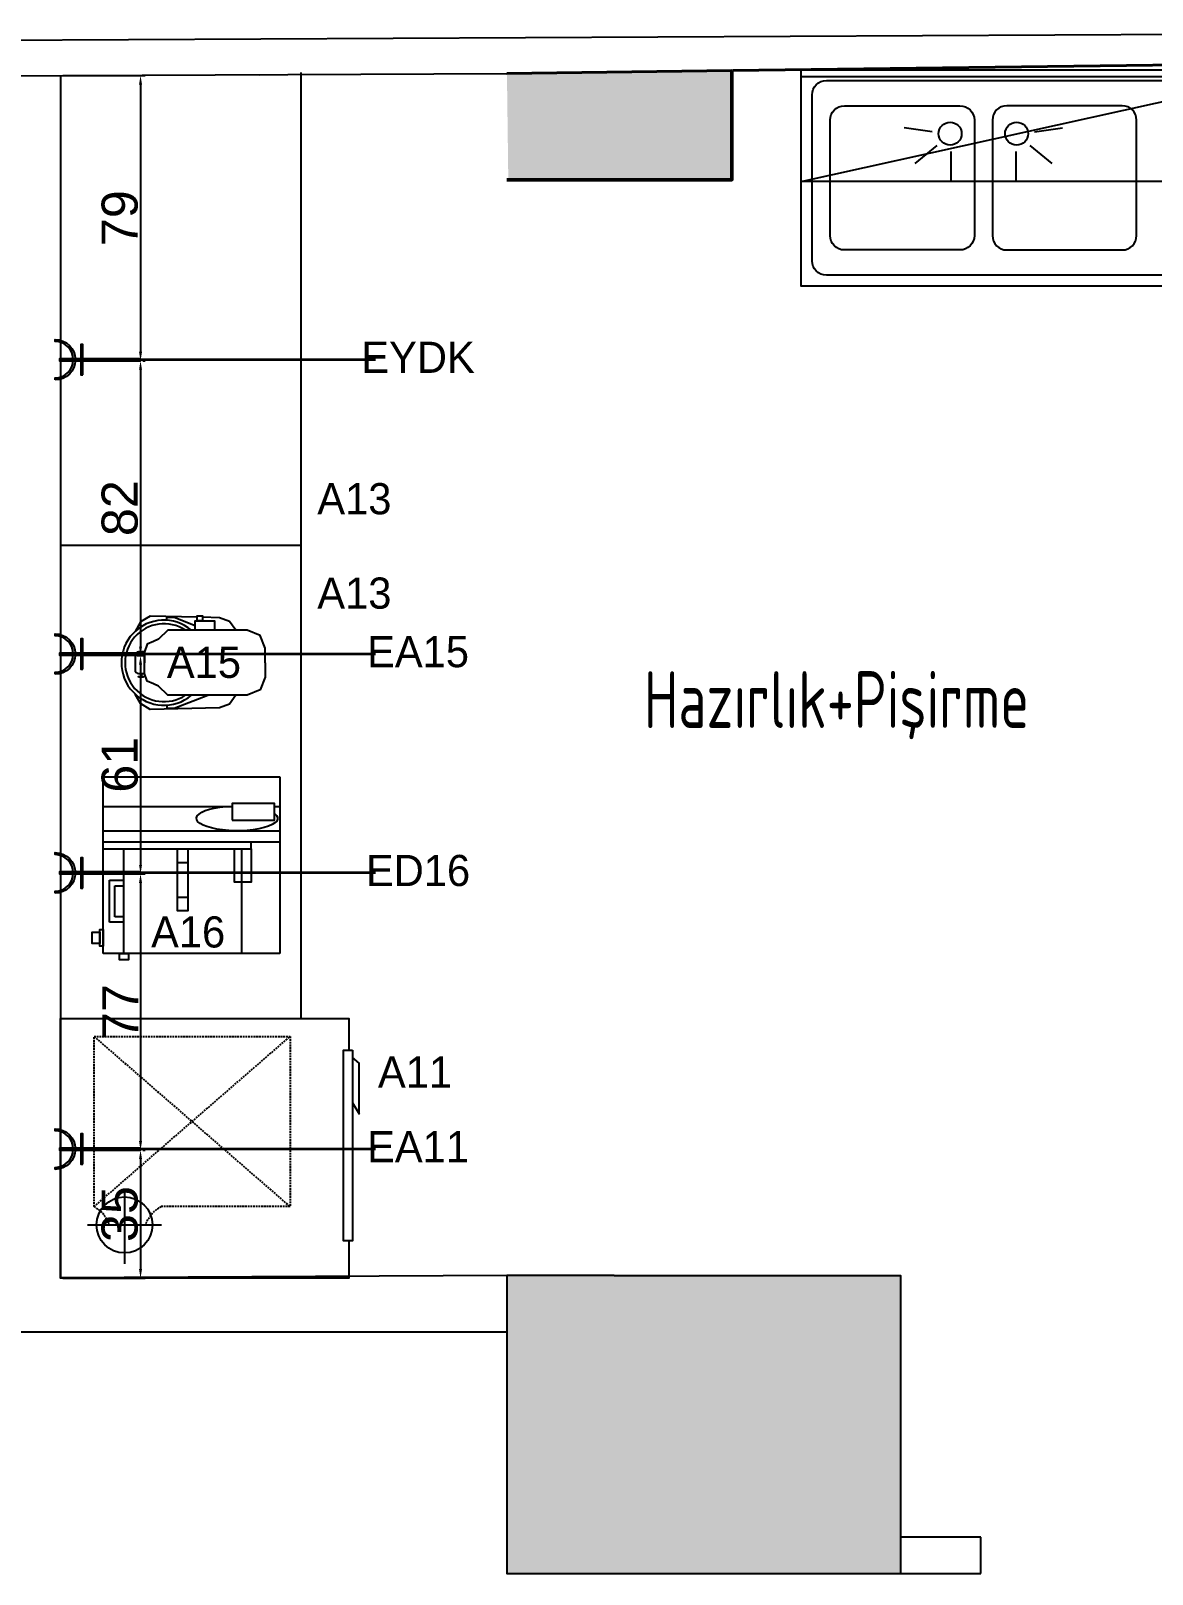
# Model space of a CAD drawing. Header units: millimetres. Extents: x 8884 to 18446, y 10737 to 16556.
# Drawn here: x 13523.8 to 13834.8, y 11669.2 to 12097.2 of the extents above; entities that cross this region are included whole.
import ezdxf
from ezdxf.enums import TextEntityAlignment as Align

# ---------------------------------------------------------------- set-up
doc = ezdxf.new("R2010")
doc.units = ezdxf.units.MM
doc.linetypes.add('DASHED', pattern=[0.75, 0.5, -0.25])
doc.linetypes.add('DUZ', pattern=[0])
for name, color, linetype in [('CIHAZ', 2, 'Continuous'), ('ELEKTRİK', 10, 'Continuous'), ('S2000-002 Çizgi', 7, 'Continuous')]:
    doc.layers.add(name, color=color, linetype=linetype)
for name, color, linetype, lineweight in [('Duvar', 1, 'Continuous', 15), ('ELK', 1, 'Continuous', 35), ('guclendirme', 226, 'DUZ', 9), ('kolon', 212, 'Continuous', 50), ('TRS-DVR-OZGN', 192, 'Continuous', 40), ('TRS-YAZI-MAHL', 20, 'Continuous', 13)]:
    doc.layers.add(name, color=color, linetype=linetype, lineweight=lineweight)
doc.styles.get("Standard").update_dxf_attribs({"font": 'arial.ttf'})
doc.styles.add('TAKSİM', font='GOTHIC.TTF', dxfattribs={"height": 20})
doc.styles.add('yazı_kck_50', font='isocpeur.ttf', dxfattribs={"width": 0.7, "height": 15})
doc.dimstyles.new('ISO-25', dxfattribs={"dimtxt": 10, "dimasz": 2.5, "dimexe": 1.25, "dimexo": 0.625, "dimtad": 1, "dimdec": 0, "dimtxsty": 'Standard', "dimcen": 2.5, "dimadec": 0, "dimazin": 0, "dimtfac": 1, "dimtdec": 0, "dimtmove": 0, "dimatfit": 3, "dimfxl": 1, "dimarcsym": 0})

# ---------------------------------------------------------------- blocks, each defined once
blk = doc.blocks.new('A$C734D7A9C')
at = {"layer": 'CIHAZ', "color": 1}
for p, q in [((14.73434160733086, 75.33280510509121), (14.73434160733086, 54.78449453509666)), ((24.09093759129246, 65.05864982009416), (3.98254780892421, 65.05864982009416))]:
    blk.add_line(p, q, dxfattribs=at)
at = {"layer": 'CIHAZ', "color": 5, "linetype": 'DASHED'}
for p, q in [((67.01333337806864, 73.52319254072427), (19.81749331795072, 19.14912746171831)), ((19.81749331795072, 73.52319254072427), (67.01333337806864, 19.14912746171831))]:
    blk.add_line(p, q, dxfattribs=at)
at = {"layer": 'CIHAZ', "color": 5}
for points in [[(63.2036042047821, 1.822615684356151), (10.36054258054537, 1.822615684356151), (10.36054258054537, 4.321519193160384), (63.2036042047821, 4.321519193160384)], [(61.2036042047821, 1.822615684356151), (48.59613318993252, 1.822615684356151), (45.59613318993252, 1.033711305353791e-05), (59.59613318993252, 1.033711305353791e-05)]]:
    blk.add_lwpolyline(points, close=True, dxfattribs=at)
at = {"layer": 'CIHAZ', "color": 1}
blk.add_circle((14.73434160733086, 65.05864982009416), 7.758035706010048, dxfattribs=at)
at = {"layer": 'S2000-002 Çizgi', "linetype": 'DASHED'}
for p, q in [((19.81749331795072, 73.52319254072427), (67.01333337806864, 73.52319254072427)), ((67.01333337806864, 73.52319254072427), (67.01333337806864, 19.14912746171831)), ((19.81749331795072, 19.14912746171831), (19.81749331795072, 54.91526100566261)), ((67.01333337806864, 19.14912746171831), (19.81749331795072, 19.14912746171831))]:
    blk.add_line(p, q, dxfattribs=at)
at = {"layer": 'S2000-002 Çizgi'}
blk.add_lwpolyline([(10.36054258054537, 2.813763639877379), (7.943577656988055e-06, 2.813763639877379), (7.943577656988055e-06, 82.81376363987738), (72.00000794357766, 82.81376363987738), (72.00000794357766, 2.813763639877379), (63.2036042047821, 2.813763639877379)], dxfattribs=at)
at = {"layer": 'S2000-002 Çizgi', "linetype": 'DASHED'}
for centre, radius, start, end in [((11.59976179990554, 78.08649049418409), 9.39972337437167, 291.2079427881586, 330.9566305499258), ((10.99553293062309, 49.88520040164167), 10.15522007421279, 29.69070431364409, 66.77515045050625)]:
    blk.add_arc(centre, radius, start, end, dxfattribs=at)
blk = doc.blocks.new('A$C73593CC2')
at = {"layer": 'S2000-002 Çizgi'}
for p, q in [((36.34233479506656, 42.76213329882648), (28.5306217565103, 43.87480110583783)), ((64.65768704245056, 42.76213329882648), (72.46940008100319, 43.87480110583783)), ((37.57251758557868, 38.95289110032718), (31.47483001584442, 33.94498769197708)), ((63.42750425193663, 38.95289110032718), (69.52519182167089, 33.94498769197708)), ((41.48117253679084, 37.28981272308192), (41.48117253679084, 29.39925569296793)), ((59.51884930072265, 37.28981272308192), (59.51884930072265, 29.39925569296793))]:
    blk.add_line(p, q, dxfattribs=at)
for points in [[(140.0000109187567, 57.99999128664695), (1.091875674319454e-05, 57.99999128664695), (1.091875674319454e-05, 59.99999128664695), (140.0000109187567, 59.99999128664695)], [(140.0000109187567, -8.71335305419052e-06), (1.091875674319454e-05, -8.71335305419052e-06), (1.091875674319454e-05, 59.99999128664695), (140.0000109187567, 59.99999128664695)]]:
    blk.add_lwpolyline(points, close=True, dxfattribs=at)
for points in [[(133.0000109187586, 2.999991286646036), (7.000010918758562, 2.999991286646946, -0.4142135623730919), (3.000010918758562, 6.999991286646946), (3.000010918756743, 52.99999128664695, -0.4142135623731057), (7.000010918756743, 56.99999128664695), (133.0000109187586, 56.99999128664695, -0.4142135623730951), (137.0000109187586, 52.99999128664695), (137.0000109187586, 6.999991286646036, -0.4142135623730844)], [(44.00001091875856, 9.999991286645127), (12.00001091875674, 9.999991286644217, -0.4142135623730951), (8.000010918756743, 13.99999128664422), (8.000010918756743, 45.99999128664422, -0.4142135623730951), (12.00001091875674, 49.99999128664422), (44.00001091875856, 49.99999128664513, -0.4142135623730951), (48.00001091875674, 45.99999128664513), (48.00001091875674, 13.99999128664513, -0.4142135623730951)], [(57.00001091875674, 9.999991286645127), (89.00001091875674, 9.999991286644217, 0.4142135623730951), (93.00001091875674, 13.99999128664422), (93.00001091875674, 45.99999128664422, 0.4142135623730951), (89.00001091875674, 49.99999128664422), (57.00001091875674, 49.99999128664513, 0.4142135623730951), (53.00001091875674, 45.99999128664513), (53.00001091875674, 13.99999128664513, 0.4142135623730951)]]:
    blk.add_lwpolyline(points, format="xyb", close=True, dxfattribs=at)
for centre in [(41.28580289640013, 42.2553478469863), (59.71421894111336, 42.2553478469863)]:
    blk.add_circle(centre, 3.187919533039348, dxfattribs=at)
blk = doc.blocks.new('A$C074C243F')
at = {"layer": 'S2000-002 Çizgi'}
for p, q in [((0, 51.99023838697758), (49, 51.99023838697758)), ((0, 2.99023838697758), (0, 51.99023838697758)), ((8.198256805041638, 50.54756633050101), (8.198256805041638, 51.99023838697758)), ((15, 2.99023838697758), (15, 51.99023838697758)), ((18, 2.99023838697758), (18, 51.99023838697758)), ((49, 51.99023838697758), (49, 2.99023838697758)), ((20, 44.05099589462815), (18, 44.05099589462815)), ((20, 2.99023838697758), (20, 44.05099589462815)), ((8.198256805041638, 2.99023838697758), (8.198256805041638, 38.75814461534083)), ((23.7587090547604, 23.65238451801179), (23.7587090547604, 26.53071618215335)), ((33.39521462289304, 23.65238451801179), (33.39521462289304, 26.53071618215335)), ((28.70315920995745, 4.787728409686678), (28.70315920995745, 8.785038973836889)), ((30.20315920995745, 6.287728409686678), (30.20315920995745, 8.785038973836889)), ((38.79684079004254, 8.785038973836889), (38.79684079004254, 6.287728409686678)), ((40.29684079004254, 8.785038973836889), (40.29684079004254, 4.787728409686678)), ((40.29684079004254, 4.787728409686678), (28.70315920995745, 4.787728409686678)), ((38.79684079004254, 6.287728409686678), (30.20315920995745, 6.287728409686678)), ((49, 2.99023838697758), (0, 2.99023838697758))]:
    blk.add_line(p, q, dxfattribs=at)
for points in [[(12.0185204206391, 38.75814461534083), (12.0185204206391, 50.54756633050101), (7.421025564815862, 50.54756633050101), (7.421025564815862, 38.75814461534083)], [(20, 39.420636544201), (20, 44.05099589462815), (29.20442744875072, 44.05099589462815), (29.20442744875072, 39.420636544201)], [(20, 8.785038973836889), (20, 41.35581409660836), (49, 41.35581409660836), (49, 8.785038973836889)], [(20, 23.65238451801179), (20, 26.53071618215335), (37.15392367765435, 26.53071618215335), (37.15392367765435, 23.65238451801179)], [(49, 7.571270434063535), (49, 10.01159497308981), (50.73692224114893, 10.01159497308981), (50.73692224114893, 7.571270434063535)], [(46.98125460636402, 2.99023838697758), (46.98125460636402, 2.064896833405327), (42.34926446463486, 2.064896833405327), (42.34926446463486, 2.99023838697758)], [(46.19882377558225, 2.064896833405327), (46.19882377558225, 7.0893606789e-06), (43.13169529541575, 7.0893606789e-06), (43.13169529541575, 2.064896833405327)]]:
    blk.add_lwpolyline(points, close=True, dxfattribs=at)
at = {"layer": 'S2000-002 Çizgi', "extrusion": (0, 0, -1)}
blk.add_ellipse((11.52027831862051, 40.17150531998686), major_axis=(0, -11.26303692894174), ratio=0.3056631356655517, start_param=2.742075602774289, end_param=7.728163296655527, dxfattribs=at)
blk = doc.blocks.new('A$C016F02F0')
at = {"layer": 'S2000-002 Çizgi', "ltscale": 0.6}
for points in [[(13.01608766562276, 39.91002138137446), (9.016087665535453, 39.91002138137446), (5.480553759516624, 38.44555528727506), (4.016087665419036, 34.91002138126532), (4.016087665419036, 31.70916389178092), (1.558915310735756, 29.98393170224517), (0.53288569268625, 27.16233901168744), (0.4203154916394852, 22.50680086572902)], [(13.01608766562276, 39.91002138137446), (17.01608766571007, 39.91002138137446), (20.5516215717289, 38.44555528727506), (22.01608766582649, 34.91002138126532), (22.01608766582649, 31.70916389178092), (24.47326002050977, 29.98393170224517), (25.49928963853017, 27.16233901168744), (25.96318704250007, 7.977048056909553), (24.35542662336229, 5.30397492123302), (21.70063030998426, 3.811346354315901)], [(4.016087665419036, 31.70916389178092), (4.016087665419036, 12.83183057323913), (6.516087665477243, 10.33183057318456), (7.171490005443047, 8.883835700420605), (7.903723052491841, 7.116068747414827), (10.01904821473726, 6.383835700366035), (13.01608766562276, 6.383835700366035)], [(22.01608766582649, 31.70916389178092), (22.01608766582649, 12.83183057323913), (19.51608766576828, 10.33183057318456), (18.86068532577337, 8.883835700420605), (18.12845227872458, 7.116068747414827), (16.01312711647915, 6.383835700366035), (13.01608766562276, 6.383835700366035)], [(24.79025059442938, 12.58044873427025), (25.6415689813366, 12.58044873427025), (25.6415689813366, 14.6136432944586), (22.01608766582649, 23.92508504836223)], [(0.3839143154546036, 21.00136636599927), (0.0689882887454587, 7.977048056909553), (1.676748707883234, 5.30397492123302), (4.331545021261263, 3.811346354315901)], [(1.241924736816145, 12.58044873427025), (0.3906063499089214, 12.58044873427025), (0.3906063499089214, 14.6136432944586), (2.655756769432628, 20.43130289874898)]]:
    blk.add_lwpolyline(points, dxfattribs=at)
for points in [[(4.016087665419036, 20.43130289874898), (1.422371054002724, 20.43130289874898), (1.422371054002724, 25.78395889778767), (4.016087665419036, 25.78395889778767)], [(1.422371054002724, 21.00136636599927), (-8.9247550932e-06, 21.00136636599927), (-8.9247550932e-06, 22.50680086572902), (1.422371054002724, 22.50680086572902)], [(16.82108801416325, 5.370367381643518), (16.00976671833632, 5.370367381643518), (16.00976671833632, 5.579986802233178), (16.82108801416325, 5.579986802233178)], [(17.04215738528728, 4.744244430763501), (16.82108801416325, 4.744244430763501), (16.82108801416325, 5.996490332523535), (17.04215738528728, 5.996490332523535)]]:
    blk.add_lwpolyline(points, close=True, dxfattribs=at)
blk.add_lwpolyline([(16.00976671833632, 6.383835700366035), (10.0224086128801, 6.383835700366035), (10.0224086128801, 4.776137904103961, 0.4142135623730951), (11.0224086128801, 3.776137904103962), (15.00976671833632, 3.776137904103962, 0.4142135623730951), (16.00976671833632, 4.776137904103961)], format="xyb", close=True, dxfattribs=at)
for radius, start, end in [(11.80000000025757, 139.7038566688548, 40.29614333114518), (10.80000000025757, 146.4426902385459, 33.55730976145409)]:
    blk.add_arc((13.01608766562276, 11.80000826131982), radius, start, end, dxfattribs=at)
blk = doc.blocks.new('A$C50025146')
at = {"layer": 'ELEKTRİK'}
for points in [[(16.0258407970905, 9.846670621633166), (16.5885051934838, 9.846670621633166), (16.5885051934838, 1.406704675742731), (16.0258407970905, 1.406704675742731)], [(6.940050297998823e-05, 5.345355450490388), (6.940050297998823e-05, 5.908019846885509), (22.50664525620232, 5.908019846885509), (22.50664525620232, 5.345355450490388)]]:
    blk.add_hatch(color=256, dxfattribs=at).paths.add_polyline_path(points)
h = blk.add_hatch(color=256, dxfattribs=at)
edge = h.paths.add_edge_path()
edge.add_line((23.70435837441619, 11.25333161261187), (23.70435837441619, 10.69066721622039))
edge.add_ellipse((23.70435837441619, 5.626687648689767), major_axis=(3.580774291992597, -3.580774291992606), ratio=0.9999999999999413, start_angle=134.9999999999983, end_angle=314.9999999999983)
edge.add_line((23.70435837441619, 0.5627080811555061), (23.70435837441619, 4.368476402305532e-05))
edge.add_ellipse((23.70435837441619, 5.626687648689767), major_axis=(3.978638102213783, 3.978638102213774), ratio=0.9999999999999128, start_angle=45.0000000000025, end_angle=225.0000000000025, ccw=False)
for points, elevation in [([(16.0258407970905, 1.406704675742731), (16.0258407970905, 9.846670621633166), (16.5885051934838, 9.846670621633166), (16.5885051934838, 1.406704675742731)], 4.791194770819646e-08), ([(6.940050297998823e-05, 5.908019846885509), (22.50664525620232, 5.908019846885509), (22.50664525620232, 5.345355450490388), (6.940050297998823e-05, 5.345355450490388)], 4.794507297291503e-08)]:
    blk.add_lwpolyline(points, close=True, dxfattribs=dict(at, elevation=elevation))
at = {"layer": 'ELEKTRİK', "elevation": 4.798666618537076e-08}
blk.add_lwpolyline([(23.70435837441437, 4.368476402305532e-05), (23.70435837441619, 0.5627080811555061, -0.9999999999999944), (23.70435837441619, 10.69066721622039), (23.70435837441619, 11.25333161261187, 0.9999999999999944)], format="xyb", close=True, dxfattribs=at)
blk = doc.blocks.new('*D46')
at = {"color": 0, "lineweight": -2, "transparency": 16777216}
for p, q in [((13532.63608045852, 12084.79639737012), (13555.45262682781, 12084.79639737012)), ((13554.20262682781, 12082.29639737012), (13554.20262682781, 12008.22983279525)), ((13554.82762682779, 12005.72983279525), (13555.45262682781, 12005.72983279525))]:
    blk.add_line(p, q, dxfattribs=at)
at = {"color": 0, "transparency": 16777216}
for points in [[(13553.78596016114, 12082.29639737012), (13554.61929349447, 12082.29639737012), (13554.20262682781, 12084.79639737012)], [(13553.78596016114, 12008.22983279525), (13554.61929349447, 12008.22983279525), (13554.20262682781, 12005.72983279525)]]:
    blk.add_solid(points, dxfattribs=at)
at = {"layer": 'Defpoints', "color": 0, "transparency": 16777216}
for p in [(13532.01108045852, 12084.79639737012, 33.18009766461889), (13554.20262682779, 12005.72983279525), (13554.20262682781, 12005.72983279525)]:
    blk.add_point(p, dxfattribs=at)
at = {"color": 0, "transparency": 16777216, "insert": (13548.47189695059, 12045.26311508268), "char_height": 10, "attachment_point": 5, "rotation": 90}
blk.add_mtext('79', dxfattribs=at)
blk = doc.blocks.new('*D47')
at = {"color": 0, "lineweight": -2, "transparency": 16777216}
for p, q in [((13554.20262682782, 12003.22983279525), (13554.20262682782, 11926.45854068962)), ((13554.82762682779, 12005.72983279525), (13555.45262682782, 12005.72983279525)), ((13553.30105360543, 11923.95854068962), (13555.45262682782, 11923.95854068962))]:
    blk.add_line(p, q, dxfattribs=at)
at = {"color": 0, "transparency": 16777216}
for points in [[(13553.78596016116, 12003.22983279525), (13554.61929349449, 12003.22983279525), (13554.20262682782, 12005.72983279525)], [(13553.78596016116, 11926.45854068962), (13554.61929349449, 11926.45854068962), (13554.20262682782, 11923.95854068962)]]:
    blk.add_solid(points, dxfattribs=at)
at = {"layer": 'Defpoints', "color": 0, "transparency": 16777216}
for p in [(13554.20262682779, 12005.72983279525), (13552.67605360543, 11923.95854068962, 33.18009766461889), (13554.20262682782, 11923.95854068962)]:
    blk.add_point(p, dxfattribs=at)
at = {"color": 0, "transparency": 16777216, "insert": (13548.4718969506, 11964.84418674243), "char_height": 10, "attachment_point": 5, "rotation": 90}
blk.add_mtext('82', dxfattribs=at)
blk = doc.blocks.new('*D48')
at = {"color": 0, "lineweight": -2, "transparency": 16777216}
for p, q in [((13553.30105360543, 11923.95854068962), (13555.45262682784, 11923.95854068962)), ((13554.20262682784, 11921.45854068962), (13554.20262682784, 11865.89156293101)), ((13543.57433889994, 11863.39156293101), (13555.45262682784, 11863.39156293101))]:
    blk.add_line(p, q, dxfattribs=at)
at = {"color": 0, "transparency": 16777216}
for points in [[(13553.78596016117, 11921.45854068962), (13554.6192934945, 11921.45854068962), (13554.20262682784, 11923.95854068962)], [(13553.78596016117, 11865.89156293101), (13554.6192934945, 11865.89156293101), (13554.20262682784, 11863.39156293101)]]:
    blk.add_solid(points, dxfattribs=at)
at = {"layer": 'Defpoints', "color": 0, "transparency": 16777216}
for p in [(13552.67605360543, 11923.95854068962, 33.18009766461889), (13542.94933889994, 11863.39156293101), (13554.20262682784, 11863.39156293101)]:
    blk.add_point(p, dxfattribs=at)
at = {"color": 0, "transparency": 16777216, "insert": (13548.47189695062, 11893.67505181031), "char_height": 10, "attachment_point": 5, "rotation": 90}
blk.add_mtext('61', dxfattribs=at)
blk = doc.blocks.new('*D49')
at = {"color": 0, "lineweight": -2, "transparency": 16777216}
for p, q in [((13543.57433889994, 11863.39156293101), (13555.45262682785, 11863.39156293101)), ((13554.20262682785, 11860.89156293101), (13554.20262682785, 11789.28944710765)), ((13554.82762682779, 11786.78944710765), (13555.45262682785, 11786.78944710765))]:
    blk.add_line(p, q, dxfattribs=at)
at = {"color": 0, "transparency": 16777216}
for points in [[(13553.78596016119, 11860.89156293101), (13554.61929349452, 11860.89156293101), (13554.20262682785, 11863.39156293101)], [(13553.78596016119, 11789.28944710765), (13554.61929349452, 11789.28944710765), (13554.20262682785, 11786.78944710765)]]:
    blk.add_solid(points, dxfattribs=at)
at = {"layer": 'Defpoints', "color": 0, "transparency": 16777216}
for p in [(13542.94933889994, 11863.39156293101), (13554.20262682779, 11786.78944710765), (13554.20262682785, 11786.78944710765)]:
    blk.add_point(p, dxfattribs=at)
at = {"color": 0, "transparency": 16777216, "insert": (13548.57762682785, 11825.09050501933), "char_height": 10, "attachment_point": 5, "rotation": 90}
blk.add_mtext('77', dxfattribs=at)
blk = doc.blocks.new('*D50')
at = {"color": 0, "lineweight": -2, "transparency": 16777216}
for p, q in [((13554.20262682787, 11784.28944710765), (13554.20262682787, 11753.7953302319)), ((13554.82762682779, 11786.78944710765), (13555.45262682787, 11786.78944710765)), ((13532.63608045852, 11751.2953302319), (13555.45262682787, 11751.2953302319))]:
    blk.add_line(p, q, dxfattribs=at)
at = {"color": 0, "transparency": 16777216}
for points in [[(13553.7859601612, 11784.28944710765), (13554.61929349453, 11784.28944710765), (13554.20262682787, 11786.78944710765)], [(13553.7859601612, 11753.7953302319), (13554.61929349453, 11753.7953302319), (13554.20262682787, 11751.2953302319)]]:
    blk.add_solid(points, dxfattribs=at)
at = {"layer": 'Defpoints', "color": 0, "transparency": 16777216}
for p in [(13554.20262682779, 11786.78944710765), (13532.01108045852, 11751.2953302319, 33.18009766461889), (13554.20262682787, 11751.2953302319)]:
    blk.add_point(p, dxfattribs=at)
at = {"color": 0, "transparency": 16777216, "insert": (13548.46848630945, 11769.04238866977), "char_height": 10, "attachment_point": 5, "rotation": 90}
blk.add_mtext('35', dxfattribs=at)

msp = doc.modelspace()

# ---------------------------------------------------------------- hatches: boundary and pattern name
msp.add_hatch(color=226).paths.add_polyline_path([(13655.97894964914, 12073.40444139901), (13718.19881654816, 12073.70962062645), (13718.19881654816, 12086.17469492556), (13655.82549353768, 12085.40368871953)])
at = {"layer": 'guclendirme'}
msp.add_hatch(color=226, dxfattribs=at).paths.add_polyline_path([(13655.82549353771, 12085.40368871953), (13656.19855021118, 12056.23313795115), (13718.19881654819, 12055.92488174729), (13718.19881654819, 12086.17469492555)])
h = msp.add_hatch(color=226, dxfattribs=at)
h.paths.add_polyline_path([(13764.9765645687, 11752.02524287683), (13685.58456710152, 11752.02524287683), (13655.8254935387, 11752.02524287683), (13655.8254935387, 11669.39329384379), (13685.58456710152, 11669.39329384379), (13764.9765645687, 11669.39329384379)])
h.paths.add_polyline_path([(13366.87353564196, 11792.02546701169), (13286.24783235803, 11792.81697182574), (13286.42887573712, 11669.18111349897), (13366.87353564196, 11669.391841644)])

# ---------------------------------------------------------------- linework, layer by layer
for p, q in [((13151.42887573712, 12092.89327153273, 33.18009766461889), (14032.15979855376, 12097.21312620299, 33.18009766461889)), ((13166.42887573712, 12083.00327082769, 33.18009766461889), (13655.82549353768, 12085.40368871953, 33.18009766461889)), ((13532.01108045851, 12084.79639737012, 33.18009766461889), (13532.01108045851, 11751.36890300921, 33.18009766461889)), ((13587.23087246493, 12084.72390264002, 33.18009766461889), (13587.23087246493, 12084.76804630641, 33.18009766461889)), ((13598.64326967926, 12085.70524690714, 33.18009766461889), (13598.64326967926, 11823.2953302319, 33.18009766461889)), ((13643.8254935387, 12085.40368871954, 33.18009766461889), (13643.8254935387, 12085.34483049769, 33.18009766461889)), ((13737.45768275945, 12055.44494699585, 33.18009766461889), (13877.45768275945, 12086.44494699585, 33.18009766461889)), ((13598.64326967926, 11954.50028856952, 33.18009766461889), (13532.01108045851, 11954.50028856952, 33.18009766461889)), ((13655.8254935387, 11752.02524287683, 33.18009766461889), (13532.01108045851, 11751.36890300921, 33.18009766461889)), ((13517.08429413359, 11736.36854390698, 33.18009766461889), (13655.8254935387, 11736.36854390698, 33.18009766461889)), ((13787.23989318529, 11679.39329384382, 33.18009766461889), (13764.9765645687, 11679.39329384382, 33.18009766461889)), ((13787.23989318529, 11669.39329384382, 33.18009766461889), (13787.23989318529, 11679.39329384382, 33.18009766461889)), ((13764.9765645687, 11669.39329384382, 33.18009766461889), (13787.23989318529, 11669.39329384382, 33.18009766461889))]:
    msp.add_line(p, q)
at = {"elevation": 33.18009766461889}
msp.add_lwpolyline([(13877.45768275945, 12055.44494699585), (13737.45768275945, 12055.44494699585), (13737.45768275945, 12086.44494699585), (13877.45768275945, 12086.44494699585)], close=True, dxfattribs=at)
for points in [[(13685.58456710152, 11752.02524287683), (13655.8254935387, 11752.02524287683), (13655.8254935387, 11669.39329384379), (13764.9765645687, 11669.39329384379)], [(13685.58456710152, 11752.02524287683), (13764.9765645687, 11752.02524287683), (13764.9765645687, 11669.39329384379)]]:
    msp.add_lwpolyline(points, dxfattribs=at)
at = {"layer": 'Duvar'}
msp.add_line((14032.15744340238, 12090.31986697287, 33.18009766461889), (13718.38310959877, 12086.19414107584, 33.18009766461889), dxfattribs=at)
at = {"layer": 'ELK', "color": 1}
for p, q in [((13619.38619735427, 12006.01116499346), (13531.69605097207, 12006.01116499344)), ((13619.38619735427, 11924.37132261164), (13531.69605097207, 11924.37132261161)), ((13619.38619735427, 11863.67289512922), (13531.69605097207, 11863.67289512919)), ((13619.38619735427, 11787.07077930587), (13531.69605097207, 11787.07077930584))]:
    msp.add_line(p, q, dxfattribs=at)
at = {"layer": 'kolon', "lineweight": 40}
msp.add_line((13655.82549353768, 12085.40368871953, 33.18009766461889), (13718.19881654816, 12086.17469492556, 33.18009766461889), dxfattribs=at)
at = {"layer": 'kolon'}
for p, q in [((13718.19881654816, 12055.92488174732, 33.18009766461889), (13718.19881654816, 12086.17469492556, 33.18009766461889)), ((13655.8254935387, 12055.92488174732, 33.18009766461889), (13718.19881654816, 12055.92488174732, 33.18009766461889))]:
    msp.add_line(p, q, dxfattribs=at)
at = {"layer": 'kolon', "lineweight": 40, "elevation": 33.18009766461889}
msp.add_lwpolyline([(13655.82549353771, 12085.40368871953), (13718.19881654819, 12086.17469492555)], dxfattribs=at)
at = {"layer": 'kolon', "elevation": 33.18009766461889}
msp.add_lwpolyline([(13656.19958285845, 12055.92488174729), (13718.19881654819, 12055.92488174729), (13718.19881654819, 12086.17469492555)], dxfattribs=at)
at = {"layer": 'TRS-DVR-OZGN', "elevation": 33.18009766461889}
msp.add_lwpolyline([(13951.46192479134, 12089.13922930447), (13718.3831095988, 12086.19414107583)], dxfattribs=at)

# ---------------------------------------------------------------- block references
msp.add_blockref('A$C73593CC2', (13737.45767184069, 12026.4449557092, 33.18009766461889))
at = {"layer": 'ELEKTRİK', "xscale": -1}
for p in [(13554.20269622829, 12000.38447734476, -4.794507297291503e-08), (13554.20269622829, 11918.74463496293, -4.794507297291503e-08), (13554.20269622829, 11858.04620748051, -4.794507297291503e-08), (13554.20269622829, 11781.44409165716, -4.794507297291503e-08)]:
    msp.add_blockref('A$C50025146', p, dxfattribs=at)
at = {"layer": 'S2000-002 Çizgi'}
for name, p, rotation in [('A$C016F02F0', (13548.89991570132, 11934.9809493025, 33.18009766461889), 270), ('A$C074C243F', (13540.81807738962, 11890.32269927484, 33.18009766466798), 270), ('A$C734D7A9C', (13614.82484409839, 11751.29532228832, 33.18009766461889), 90)]:
    msp.add_blockref(name, p, dxfattribs=dict(at, rotation=rotation))

# ---------------------------------------------------------------- texts
at = {"style": 'TAKSİM'}
for s, p in [('A13', (13603.23108122284, 11963.13305037651, -48.23241664380024)), ('A13', (13603.23108122284, 11936.95817786813, -48.23241664380024)), ('A15', (13561.51049167387, 11917.75426325275, -15.05231897918134)), ('A16', (13557.1234659208, 11842.98215386524, -15.05231897918134)), ('A11', (13620.05333916874, 11804.13185129682, -15.05231897918134))]:
    msp.add_text(s, height=8.64, dxfattribs=at).set_placement(p)
at = {"layer": 'ELK', "color": 1, "style": 'TAKSİM'}
for s, p in [('EYDK', (13631.16929026866, 12002.35864912463)), ('EA15', (13631.16929026866, 11920.71880674281)), ('ED16', (13631.16929026866, 11860.02037926039)), ('EA11', (13631.16929026866, 11783.41826343704))]:
    msp.add_text(s, height=8.64, dxfattribs=at).set_placement(p, align=Align.CENTER)
at = {"layer": 'TRS-YAZI-MAHL', "style": 'yazı_kck_50', "width": 0.7}
msp.add_text('Hazırlık+Pişirme', height=15.75, dxfattribs=at).set_placement((13693.84230320103, 11903.87533739486, 107.5859116141391))

# ---------------------------------------------------------------- dimensions: what is measured, and where the dimension line sits
for base, p1, p2, override, picture, middle in [((13554.20262682781, 12005.72983279525), (13532.01108045851, 12084.79639737012, 33.18009766461889), (13554.20262682779, 12005.72983279525), {"dimfxl": 20}, '*D46', (13548.47189695059, 12045.26311508268)), ((13554.20262682782, 11923.95854068962), (13554.20262682779, 12005.72983279525), (13552.67605360542, 11923.95854068962, 33.18009766461889), {"dimtmove": 1, "dimfxl": 20}, '*D47', (13548.4718969506, 11964.84418674243)), ((13554.20262682784, 11863.39156293101), (13552.67605360542, 11923.95854068962, 33.18009766461889), (13542.94933889994, 11863.391562931), {"dimtmove": 1, "dimfxl": 20}, '*D48', (13548.47189695062, 11893.67505181031)), ((13554.20262682785, 11786.78944710765), (13542.94933889994, 11863.391562931), (13554.20262682779, 11786.78944710765), {"dimtmove": 1, "dimfxl": 20}, '*D49', (13548.57762682785, 11825.09050501933)), ((13554.20262682787, 11751.2953302319), (13554.20262682779, 11786.78944710765), (13532.01108045851, 11751.2953302319, 33.18009766461889), {"dimtmove": 1, "dimfxl": 20}, '*D50', (13548.46848630945, 11769.04238866977))]:
    dim = msp.add_linear_dim(base=base, p1=p1, p2=p2, angle=90, dimstyle='ISO-25', override=override)
    dim.commit()
    dim.dimension.update_dxf_attribs({"geometry": picture, "text_midpoint": middle})

doc.saveas('drawing.dxf')
